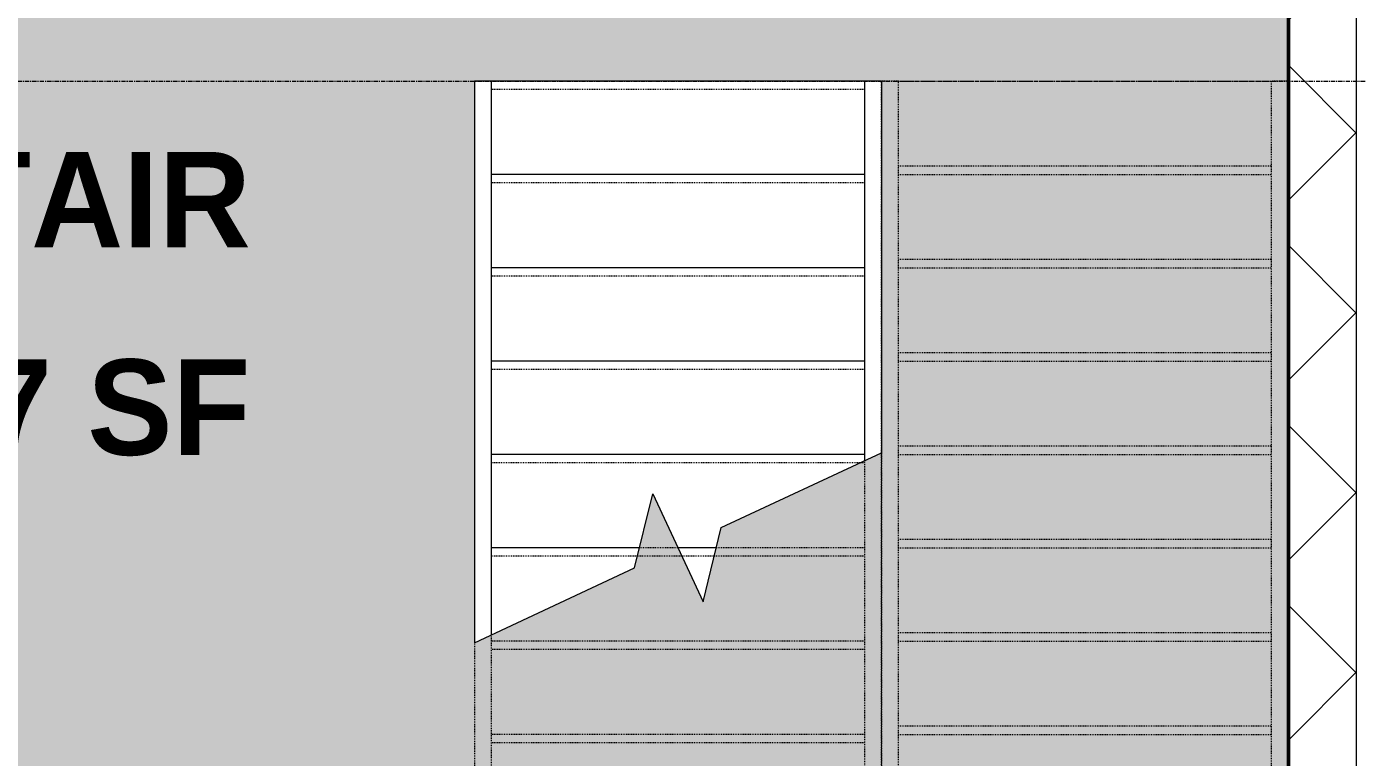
# Model space of a CAD drawing. Header units: inches. Extents: x -4292 to -464, y 9706 to 12474.
# Drawn here: x -2681.1 to -2524.2, y 10087.5 to 10173.6 of the extents above; entities that cross this region are included whole.
import ezdxf

# ---------------------------------------------------------------- set-up
doc = ezdxf.new("R2010")
doc.units = ezdxf.units.IN
doc.header["$MEASUREMENT"] = 0
doc.linetypes.add('Grid Line 1_2_', pattern=[0.875, 0.5, -0.125, 0.125, -0.125])
doc.linetypes.add('Overhead 1_16_', pattern=[0.101562, 0.0625, -0.039062])
for name, color, linetype, lineweight in [('A-AREA-IDEN', 2, 'Continuous', 9), ('A-WALL', 113, 'Continuous', 13), ('A-WALL-4', 113, 'Continuous', 50), ('A-WALL-PATT-5', 111, 'Continuous', 9), ('S-GRID-1', 1, 'Grid Line 1_2_', 9), ('S-STRS', 31, 'Continuous', 9), ('S-STRS-5', 31, 'Overhead 1_16_', 9), ('S-STRS-MBND', 31, 'Overhead 1_16_', 9), ('S-STRS-MBND-3', 31, 'Continuous', 9)]:
    doc.layers.add(name, color=color, linetype=linetype, lineweight=lineweight)
doc.layers.add('A-AREA-PATT-2', color=7, linetype='Continuous', lineweight=9, transparency=1)
doc.styles.add('Century Gothic_B', font='GOTHICB.TTF', dxfattribs={"height": 11.25})

msp = doc.modelspace()

# ---------------------------------------------------------------- hatches: boundary and pattern name
at = {"layer": 'A-AREA-PATT-2'}
h = msp.add_hatch(color=256, dxfattribs=at)
h.paths.add_polyline_path([(-2688.21046, 10234.9894), (-2686.46046, 10234.9894), (-2686.46046, 10198.9894), (-2688.21046, 10198.9894), (-2688.21046, 10233.9894)], flags=0)
h.paths.add_polyline_path([(-2689.62452, 10018.0894), (-2649.62452, 10018.0894), (-2649.62452, 10018.7144), (-2642.23624, 10018.7144), (-2642.23624, 10021.5894), (-2612.41894, 10021.5894), (-2612.41894, 10085.80345), (-2609.41894, 10085.80345), (-2609.41894, 10021.5894), (-2526.13624, 10021.5894), (-2526.13624, 10022.3144), (-2532.32374, 10022.3144), (-2532.32374, 10233.9894), (-2650.21046, 10233.9894), (-2650.21046, 10234.9894), (-2652.21046, 10234.9894), (-2652.21046, 10236.9269), (-2652.83546, 10236.9269), (-2652.83546, 10238.8019), (-2652.21046, 10238.8019), (-2652.21046, 10240.1769), (-2688.21046, 10240.1769), (-2688.21046, 10238.8019), (-2687.58546, 10238.8019), (-2687.58546, 10236.9269), (-2688.21046, 10236.9269), (-2688.21046, 10234.9894), (-2690.21046, 10234.9894), (-2690.21046, 10233.9894), (-2692.32374, 10233.9894), (-2692.32374, 10018.7144), (-2689.62452, 10018.7144)], flags=0)
h.paths.add_polyline_path([(-2628.32374, 10101.02301), (-2628.32374, 10167.2144), (-2580.32374, 10167.2144), (-2580.32374, 10123.40578), (-2599.22576, 10114.59162), (-2601.3522, 10105.84192), (-2607.29527, 10118.58687), (-2609.42172, 10109.83717), (-2626.32374, 10101.95563)], flags=0)
at = {"layer": 'A-WALL-PATT-5'}
h = msp.add_hatch(dxfattribs=at)
h.set_pattern_fill('FP_33', color=256, style=0, pattern_type=2)
h.set_pattern_definition([(45, (0, 0), (-10.606602, 10.606602), []), (135, (0, 0), (-10.606602, -10.606602), [])])
h.paths.add_polyline_path([(-2524.32374, 10022.3144), (-2524.32374, 10233.9894), (-2532.32374, 10233.9894), (-2532.32374, 10022.3144)], flags=0)

# ---------------------------------------------------------------- linework, layer by layer
at = {"layer": 'A-WALL'}
msp.add_line((-2524.32374, 10241.9894), (-2524.32374, 10022.3144), dxfattribs=at)
at = {"layer": 'A-WALL-4'}
msp.add_line((-2532.32374, 10233.9894), (-2532.32374, 10022.3144), dxfattribs=at)
at = {"layer": 'S-GRID-1'}
msp.add_line((-464.45104, 10167.1894), (-4232.19143, 10167.1894), dxfattribs=at)
at = {"layer": 'S-STRS'}
for p, q in [((-2626.32374, 10167.2144), (-2628.32374, 10167.2144)), ((-2628.32374, 10167.2144), (-2628.32374, 10101.02301)), ((-2626.32374, 10167.2144), (-2626.32374, 10156.2144)), ((-2582.32374, 10167.2144), (-2626.32374, 10167.2144)), ((-2580.32374, 10167.2144), (-2582.32374, 10167.2144)), ((-2582.32374, 10167.2144), (-2582.32374, 10156.2144)), ((-2580.32374, 10167.2144), (-2580.32374, 10123.40578)), ((-2626.32374, 10156.2144), (-2626.32374, 10145.2144)), ((-2582.32374, 10156.2144), (-2626.32374, 10156.2144)), ((-2582.32374, 10156.2144), (-2582.32374, 10145.2144)), ((-2626.32374, 10145.2144), (-2626.32374, 10134.2144)), ((-2582.32374, 10145.2144), (-2626.32374, 10145.2144)), ((-2582.32374, 10145.2144), (-2582.32374, 10134.2144)), ((-2626.32374, 10134.2144), (-2626.32374, 10123.2144)), ((-2582.32374, 10134.2144), (-2626.32374, 10134.2144)), ((-2582.32374, 10134.2144), (-2582.32374, 10123.2144)), ((-2626.32374, 10123.2144), (-2626.32374, 10112.2144)), ((-2582.32374, 10123.2144), (-2626.32374, 10123.2144)), ((-2582.32374, 10123.2144), (-2582.32374, 10122.47316)), ((-2626.32374, 10112.2144), (-2626.32374, 10101.95563)), ((-2608.84398, 10112.2144), (-2626.32374, 10112.2144)), ((-2599.80349, 10112.2144), (-2604.32374, 10112.2144))]:
    msp.add_line(p, q, dxfattribs=at)
at = {"layer": 'S-STRS-5'}
for p, q in [((-2582.32374, 10166.2144), (-2626.32374, 10166.2144)), ((-2582.32374, 10155.2144), (-2626.32374, 10155.2144)), ((-2582.32374, 10144.2144), (-2626.32374, 10144.2144)), ((-2582.32374, 10133.2144), (-2626.32374, 10133.2144)), ((-2582.87867, 10122.2144), (-2626.32374, 10122.2144)), ((-2609.08701, 10111.2144), (-2626.32374, 10111.2144)), ((-2600.04653, 10111.2144), (-2603.85743, 10111.2144))]:
    msp.add_line(p, q, dxfattribs=at)
at = {"layer": 'S-STRS-MBND'}
for p, q in [((-2578.32374, 10167.2144), (-2580.32374, 10167.2144)), ((-2580.32374, 10070.2144), (-2580.32374, 10167.2144)), ((-2578.32374, 10068.2144), (-2578.32374, 10167.2144)), ((-2578.32374, 10167.2144), (-2534.32374, 10167.2144)), ((-2532.32374, 10167.2144), (-2534.32374, 10167.2144)), ((-2534.32374, 10059.52709), (-2534.32374, 10167.2144)), ((-2532.32374, 10059.52709), (-2532.32374, 10167.2144)), ((-2578.32374, 10157.2144), (-2534.32374, 10157.2144)), ((-2578.32374, 10156.2144), (-2534.32374, 10156.2144)), ((-2578.32374, 10146.2144), (-2534.32374, 10146.2144)), ((-2578.32374, 10145.2144), (-2534.32374, 10145.2144)), ((-2578.32374, 10135.2144), (-2534.32374, 10135.2144)), ((-2578.32374, 10134.2144), (-2534.32374, 10134.2144)), ((-2580.32374, 10123.40578), (-2580.32374, 10070.2144)), ((-2578.32374, 10124.2144), (-2534.32374, 10124.2144)), ((-2578.32374, 10123.2144), (-2534.32374, 10123.2144)), ((-2582.32374, 10122.2144), (-2582.87867, 10122.2144)), ((-2582.32374, 10122.47316), (-2582.32374, 10070.2144)), ((-2604.32374, 10112.2144), (-2608.84398, 10112.2144)), ((-2582.32374, 10112.2144), (-2599.80349, 10112.2144)), ((-2578.32374, 10113.2144), (-2534.32374, 10113.2144)), ((-2578.32374, 10112.2144), (-2534.32374, 10112.2144)), ((-2603.85743, 10111.2144), (-2609.08701, 10111.2144)), ((-2582.32374, 10111.2144), (-2600.04653, 10111.2144)), ((-2626.32374, 10101.95563), (-2626.32374, 10065.90171)), ((-2582.32374, 10101.2144), (-2626.32374, 10101.2144)), ((-2578.32374, 10102.2144), (-2534.32374, 10102.2144)), ((-2578.32374, 10101.2144), (-2534.32374, 10101.2144)), ((-2628.32374, 10101.02301), (-2628.32374, 10065.90171)), ((-2582.32374, 10100.2144), (-2626.32374, 10100.2144)), ((-2582.32374, 10090.2144), (-2626.32374, 10090.2144)), ((-2578.32374, 10091.2144), (-2534.32374, 10091.2144)), ((-2578.32374, 10090.2144), (-2534.32374, 10090.2144)), ((-2582.32374, 10089.2144), (-2626.32374, 10089.2144))]:
    msp.add_line(p, q, dxfattribs=at)
at = {"layer": 'S-STRS-MBND-3'}
for p, q in [((-2599.22576, 10114.59162), (-2580.32374, 10123.40578)), ((-2609.42172, 10109.83717), (-2607.29527, 10118.58687)), ((-2607.29527, 10118.58687), (-2601.3522, 10105.84192)), ((-2601.3522, 10105.84192), (-2599.22576, 10114.59162)), ((-2628.32374, 10101.02301), (-2609.42172, 10109.83717))]:
    msp.add_line(p, q, dxfattribs=at)

# ---------------------------------------------------------------- texts
at = {"layer": 'A-AREA-IDEN', "char_height": 11.25, "attachment_point": 1, "style": 'Century Gothic_B'}
for s, insert, width in [('STAIR', (-2699.81269, 10158.86983), 49.2375), ('237 SF', (-2703.23788, 10134.41221), 57.57)]:
    msp.add_mtext(s, dxfattribs=dict(at, insert=insert, width=width))

doc.saveas('drawing.dxf')
